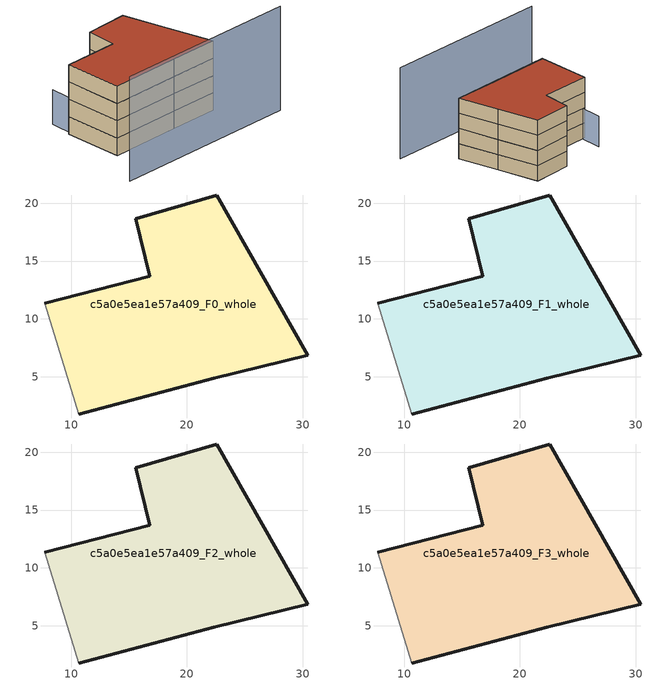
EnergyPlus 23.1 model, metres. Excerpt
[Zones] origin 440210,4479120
c5a0e5ea1e57a409_F0_whole
 floor ground (EU_floor_Construction): 30.42,6.86 26.51,13.78 22.59,20.7 15.59,18.64 16.8,13.7 7.73,11.37 10.67,1.8 22.31,4.87 z0
 wall outside (EU_wall_Construction): 7.73,11.37 16.8,13.7 15.59,18.64 22.59,20.7 26.51,13.78 30.42,6.86 22.31,4.87 10.67,1.8 z0:3
 wall adiabatic (EU_wall_Construction): 10.67,1.8 7.73,11.37 z0:3
c5a0e5ea1e57a409_F1_whole
 floor to c5a0e5ea1e57a409_F0_whole (EU_floor_Construction): 30.42,6.86 26.51,13.78 22.59,20.7 15.59,18.64 16.8,13.7 7.73,11.37 10.67,1.8 22.31,4.87 z3
 wall outside (EU_wall_Construction): 7.73,11.37 16.8,13.7 15.59,18.64 22.59,20.7 26.51,13.78 30.42,6.86 22.31,4.87 10.67,1.8 z3:6
 wall adiabatic (EU_wall_Construction): 10.67,1.8 7.73,11.37 z3:6
c5a0e5ea1e57a409_F2_whole
 floor to c5a0e5ea1e57a409_F1_whole (EU_floor_Construction): 30.42,6.86 26.51,13.78 22.59,20.7 15.59,18.64 16.8,13.7 7.73,11.37 10.67,1.8 22.31,4.87 z6
 wall outside (EU_wall_Construction): 7.73,11.37 16.8,13.7 15.59,18.64 22.59,20.7 26.51,13.78 30.42,6.86 22.31,4.87 10.67,1.8 z6:9
 wall adiabatic (EU_wall_Construction): 10.67,1.8 7.73,11.37 z6:9
c5a0e5ea1e57a409_F3_whole
 floor to c5a0e5ea1e57a409_F2_whole (EU_floor_Construction): 30.42,6.86 26.51,13.78 22.59,20.7 15.59,18.64 16.8,13.7 7.73,11.37 10.67,1.8 22.31,4.87 z9
 wall outside (EU_wall_Construction): 7.73,11.37 16.8,13.7 15.59,18.64 22.59,20.7 26.51,13.78 30.42,6.86 22.31,4.87 10.67,1.8 z9:12
 wall adiabatic (EU_wall_Construction): 10.67,1.8 7.73,11.37 z9:12
 roof outside (EU_roof_Construction): 22.59,20.7 26.51,13.78 30.42,6.86 22.31,4.87 10.67,1.8 7.73,11.37 16.8,13.7 15.59,18.64 z12
shading: 7.21,15.24 10.67,1.8 z0:6; 8.26,-6.02 39.14,1.77 z0:18
[Building]
EU S2 Campaign: North Axis=0; Terrain=City; Solar Distribution=FullExterior
[Site:Location]
Madrid: Latitude=40.5; Longitude=-3.5; Time Zone=1; Elevation=609
[SizingPeriod:WeatherFileDays]
AnnualSizingPeriod: Begin Month=1; Begin Day of Month=1; End Month=12; End Day of Month=31; Day of Week for Start Day=Monday; Use Weather File Daylight Saving Period=No; Use Weather File Rain and Snow Indicators=No
[MATERIAL]
EU_InternalMass_Material: Roughness=MediumRough; Thickness=0.1; Conductivity=1; Density=1800; Specific Heat=900; Thermal Absorptance=0.9; Solar Absorptance=0.7; Visible Absorptance=0.7
[MATERIAL:NOMASS] Roughness=MediumRough; Thermal Absorptance=0.9; Solar Absorptance=0.7; Visible Absorptance=0.7
Name | Thermal Resistance
EU_wall_NoMass | 1.60022
EU_roof_NoMass | 1.57597
EU_floor_NoMass | 0.470652
[CONSTRUCTION]
EU_wall_Construction: EU_wall_NoMass
EU_roof_Construction: EU_roof_NoMass
EU_floor_Construction: EU_floor_NoMass
EU_InternalMass_Construction: EU_InternalMass_Material
[ZONE] Type=1; Multiplier=1; Ceiling Height=autocalculate; Floor Area=autocalculate; Part of Total Floor Area=Yes
Name | Volume
c5a0e5ea1e57a409_F0_whole | 701.785
c5a0e5ea1e57a409_F1_whole; c5a0e5ea1e57a409_F2_whole; c5a0e5ea1e57a409_F3_whole | 701.786
[INTERNALMASS] Construction=EU_InternalMass_Construction; Surface Area=233.94
Name | Zone or ZoneList
c5a0e5ea1e57a409_F0_whole_EU_InternalMass | c5a0e5ea1e57a409_F0_whole
c5a0e5ea1e57a409_F1_whole_EU_InternalMass | c5a0e5ea1e57a409_F1_whole
c5a0e5ea1e57a409_F2_whole_EU_InternalMass | c5a0e5ea1e57a409_F2_whole
c5a0e5ea1e57a409_F3_whole_EU_InternalMass | c5a0e5ea1e57a409_F3_whole
[OTHEREQUIPMENT] Fuel Type=Electricity; Design Level Calculation Method=Watts/Area; Power per Zone Floor Area=1; Fraction Latent=0; Fraction Radiant=0; Fraction Lost=0; Carbon Dioxide Generation Rate=0; EndUse Subcategory=EU_Step8_InternalGains
Name | Zone or ZoneList or Space or SpaceList | Schedule
EU_Step8_InternalGain_c5a0e5ea1e57a409_F0_whole_f000 | c5a0e5ea1e57a409_F0_whole | EU_Step8_GainSchedule_c5a0e5ea1e57a409_F0_whole_f000
EU_Step8_InternalGain_c5a0e5ea1e57a409_F1_whole_f000 | c5a0e5ea1e57a409_F1_whole | EU_Step8_GainSchedule_c5a0e5ea1e57a409_F1_whole_f000
EU_Step8_InternalGain_c5a0e5ea1e57a409_F2_whole_f000 | c5a0e5ea1e57a409_F2_whole | EU_Step8_GainSchedule_c5a0e5ea1e57a409_F2_whole_f000
EU_Step8_InternalGain_c5a0e5ea1e57a409_F3_whole_f000 | c5a0e5ea1e57a409_F3_whole | EU_Step8_GainSchedule_c5a0e5ea1e57a409_F3_whole_f000
[ZONEVENTILATION:DESIGNFLOWRATE] Schedule=EU_AlwaysOn; Design Flow Rate Calculation Method=AirChanges/Hour; Air Changes per Hour=0.480704; Ventilation Type=Natural; Fan Pressure Rise=0; Fan Total Efficiency=1; Constant Term Coefficient=1; Temperature Term Coefficient=0; Velocity Term Coefficient=0; Velocity Squared Term Coefficient=0; Minimum Indoor Temperature=-100; Maximum Indoor Temperature=100; Delta Temperature=-100; Minimum Outdoor Temperature=-100; Maximum Outdoor Temperature=100; Maximum Wind Speed=40
Name | Zone or ZoneList or Space or SpaceList
EU_ConstantAir_c5a0e5ea1e57a409_F0_whole | c5a0e5ea1e57a409_F0_whole
EU_ConstantAir_c5a0e5ea1e57a409_F1_whole | c5a0e5ea1e57a409_F1_whole
EU_ConstantAir_c5a0e5ea1e57a409_F2_whole | c5a0e5ea1e57a409_F2_whole
EU_ConstantAir_c5a0e5ea1e57a409_F3_whole | c5a0e5ea1e57a409_F3_whole
[HVACTEMPLATE:THERMOSTAT] Constant Heating Setpoint=20; Constant Cooling Setpoint=50
EU_HeatOnly_c5a0e5ea1e57a409_F0_whole; EU_HeatOnly_c5a0e5ea1e57a409_F1_whole; EU_HeatOnly_c5a0e5ea1e57a409_F2_whole; EU_HeatOnly_c5a0e5ea1e57a409_F3_whole
[HVACTEMPLATE:ZONE:IDEALLOADSAIRSYSTEM] System Availability Schedule=EU_AlwaysOn; Maximum Heating Supply Air Temperature=50; Minimum Cooling Supply Air Temperature=13; Maximum Heating Supply Air Humidity Ratio=0.0156; Minimum Cooling Supply Air Humidity Ratio=0.0077; Heating Limit=NoLimit; Cooling Limit=NoLimit; Heating Availability Schedule=EU_AlwaysOn; Cooling Availability Schedule=EU_CoolingOff; Dehumidification Control Type=ConstantSensibleHeatRatio; Cooling Sensible Heat Ratio=0.7; Dehumidification Setpoint=60; Humidification Control Type=None; Humidification Setpoint=30; Outdoor Air Method=None; Outdoor Air Flow Rate per Person=0.00944; Outdoor Air Flow Rate per Zone Floor Area=0; Outdoor Air Flow Rate per Zone=0; Demand Controlled Ventilation Type=None; Outdoor Air Economizer Type=NoEconomizer; Heat Recovery Type=None; Sensible Heat Recovery Effectiveness=0.7; Latent Heat Recovery Effectiveness=0.65
Name | Template Thermostat
c5a0e5ea1e57a409_F0_whole | EU_HeatOnly_c5a0e5ea1e57a409_F0_whole
c5a0e5ea1e57a409_F1_whole | EU_HeatOnly_c5a0e5ea1e57a409_F1_whole
c5a0e5ea1e57a409_F2_whole | EU_HeatOnly_c5a0e5ea1e57a409_F2_whole
c5a0e5ea1e57a409_F3_whole | EU_HeatOnly_c5a0e5ea1e57a409_F3_whole
[SIZING:ZONE] Zone Cooling Design Supply Air Temperature Input Method=SupplyAirTemperature; Zone Cooling Design Supply Air Temperature=13; Zone Heating Design Supply Air Temperature Input Method=SupplyAirTemperature; Zone Heating Design Supply Air Temperature=50; Zone Cooling Design Supply Air Humidity Ratio=0.008; Zone Heating Design Supply Air Humidity Ratio=0.008; Cooling Design Air Flow Method=DesignDay; Cooling Design Air Flow Rate=0; Cooling Minimum Air Flow per Zone Floor Area=0.000762; Cooling Minimum Air Flow=0; Cooling Minimum Air Flow Fraction=0.2; Heating Design Air Flow Method=DesignDay; Heating Design Air Flow Rate=0; Heating Maximum Air Flow per Zone Floor Area=0.002032; Heating Maximum Air Flow=0.141576; Heating Maximum Air Flow Fraction=0.3; Account for Dedicated Outdoor Air System=No; Dedicated Outdoor Air System Control Strategy=NeutralSupplyAir; Dedicated Outdoor Air Low Setpoint Temperature for Design=autosize; Dedicated Outdoor Air High Setpoint Temperature for Design=autosize; Zone Load Sizing Method=Sensible Load Only No Latent Load; Zone Latent Cooling Design Supply Air Humidity Ratio Input Method=HumidityRatioDifference; Zone Cooling Design Supply Air Humidity Ratio Difference=0.005; Zone Latent Heating Design Supply Air Humidity Ratio Input Method=HumidityRatioDifference; Zone Humidification Design Supply Air Humidity Ratio Difference=0.005
c5a0e5ea1e57a409_F0_whole; c5a0e5ea1e57a409_F1_whole; c5a0e5ea1e57a409_F2_whole; c5a0e5ea1e57a409_F3_whole
[SCHEDULE:CONSTANT]
Name | Hourly Value
EU_AlwaysOn | 1
EU_CoolingOff | 0
[SCHEDULE:FILE] Column Number=1; Rows to Skip at Top=0; Number of Hours of Data=8760; Column Separator=Comma; Interpolate to Timestep=No; Minutes per Item=60; Adjust Schedule for Daylight Savings=Yes
Name | File
EU_Step8_GainSchedule_c5a0e5ea1e57a409_F0_whole_f000 | ../../schedules/c5a0e5ea1e57a409/c5a0e5ea1e57a409_F0_whole_f000_gain.csv
EU_Step8_GainSchedule_c5a0e5ea1e57a409_F1_whole_f000 | ../../schedules/c5a0e5ea1e57a409/c5a0e5ea1e57a409_F1_whole_f000_gain.csv
EU_Step8_GainSchedule_c5a0e5ea1e57a409_F2_whole_f000 | ../../schedules/c5a0e5ea1e57a409/c5a0e5ea1e57a409_F2_whole_f000_gain.csv
EU_Step8_GainSchedule_c5a0e5ea1e57a409_F3_whole_f000 | ../../schedules/c5a0e5ea1e57a409/c5a0e5ea1e57a409_F3_whole_f000_gain.csv
